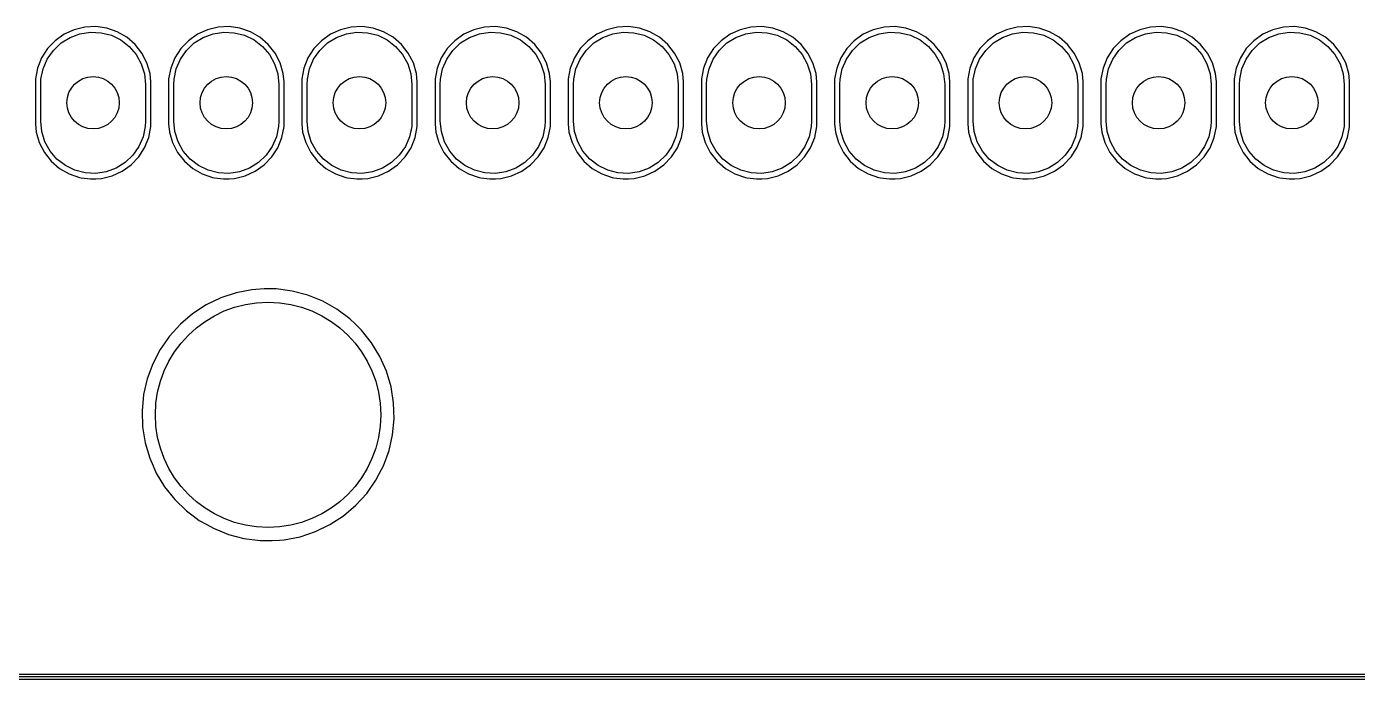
# Model space of a CAD drawing. Extents: x 90 to 180.1, y -125 to -50.
# Drawn here: x 130.39 to 155.77, y -125.05 to -112.59 of the extents above; entities that cross this region are included whole.
import ezdxf

# ---------------------------------------------------------------- set-up
doc = ezdxf.new("R2010")
doc.units = 0
doc.layers.add('BLACK', color=7, linetype='CONTINUOUS')

msp = doc.modelspace()

# ---------------------------------------------------------------- linework, layer by layer
at = {"layer": 'BLACK', "linetype": 'CONTINUOUS'}
for p, q in [((131.302, -112.651), (131.111, -112.739)), ((131.506, -112.602), (131.302, -112.651)), ((131.716, -112.592), (131.506, -112.602)), ((131.506, -112.602), (131.506, -112.602)), ((131.924, -112.622), (131.716, -112.592)), ((132.123, -112.69), (131.924, -112.622)), ((131.924, -112.622), (131.924, -112.622)), ((133.842, -112.651), (133.651, -112.739)), ((134.046, -112.602), (133.842, -112.651)), ((134.256, -112.592), (134.046, -112.602)), ((134.046, -112.602), (134.046, -112.602)), ((134.464, -112.622), (134.256, -112.592)), ((134.663, -112.69), (134.464, -112.622)), ((134.464, -112.622), (134.464, -112.622)), ((136.382, -112.651), (136.191, -112.739)), ((136.586, -112.602), (136.382, -112.651)), ((136.796, -112.592), (136.586, -112.602)), ((136.586, -112.602), (136.586, -112.602)), ((137.004, -112.622), (136.796, -112.592)), ((137.203, -112.69), (137.004, -112.622)), ((137.004, -112.622), (137.004, -112.622)), ((138.922, -112.651), (138.731, -112.739)), ((139.126, -112.602), (138.922, -112.651)), ((139.336, -112.592), (139.126, -112.602)), ((139.126, -112.602), (139.126, -112.602)), ((139.544, -112.622), (139.336, -112.592)), ((139.743, -112.69), (139.544, -112.622)), ((139.544, -112.622), (139.544, -112.622)), ((141.462, -112.651), (141.271, -112.739)), ((141.666, -112.602), (141.462, -112.651)), ((141.876, -112.592), (141.666, -112.602)), ((141.666, -112.602), (141.666, -112.602)), ((142.084, -112.622), (141.876, -112.592)), ((142.283, -112.69), (142.084, -112.622)), ((142.084, -112.622), (142.084, -112.622)), ((144.002, -112.651), (143.811, -112.739)), ((144.206, -112.602), (144.002, -112.651)), ((144.416, -112.592), (144.206, -112.602)), ((144.206, -112.602), (144.206, -112.602)), ((144.624, -112.622), (144.416, -112.592)), ((144.823, -112.69), (144.624, -112.622)), ((144.624, -112.622), (144.624, -112.622)), ((146.542, -112.651), (146.351, -112.739)), ((146.746, -112.602), (146.542, -112.651)), ((146.956, -112.592), (146.746, -112.602)), ((146.746, -112.602), (146.746, -112.602)), ((147.164, -112.622), (146.956, -112.592)), ((147.363, -112.69), (147.164, -112.622)), ((147.164, -112.622), (147.164, -112.622)), ((149.082, -112.651), (148.891, -112.739)), ((149.286, -112.602), (149.082, -112.651)), ((149.496, -112.592), (149.286, -112.602)), ((149.286, -112.602), (149.286, -112.602)), ((149.704, -112.622), (149.496, -112.592)), ((149.903, -112.69), (149.704, -112.622)), ((149.704, -112.622), (149.704, -112.622)), ((151.622, -112.651), (151.431, -112.739)), ((151.826, -112.602), (151.622, -112.651)), ((152.036, -112.592), (151.826, -112.602)), ((151.826, -112.602), (151.826, -112.602)), ((152.244, -112.622), (152.036, -112.592)), ((152.443, -112.69), (152.244, -112.622)), ((152.244, -112.622), (152.244, -112.622)), ((154.162, -112.651), (153.971, -112.739)), ((154.366, -112.602), (154.162, -112.651)), ((154.576, -112.592), (154.366, -112.602)), ((154.366, -112.602), (154.366, -112.602)), ((154.784, -112.622), (154.576, -112.592)), ((154.983, -112.69), (154.784, -112.622)), ((154.784, -112.622), (154.784, -112.622)), ((130.939, -112.861), (130.794, -113.013)), ((130.905, -113.045), (131.051, -112.905)), ((131.111, -112.739), (130.939, -112.861)), ((130.939, -112.861), (130.939, -112.861)), ((131.051, -112.905), (131.223, -112.798)), ((131.111, -112.739), (131.111, -112.739)), ((131.111, -112.739), (131.111, -112.739)), ((131.111, -112.739), (131.111, -112.739)), ((131.111, -112.739), (131.111, -112.739)), ((131.223, -112.798), (131.413, -112.728)), ((131.413, -112.728), (131.613, -112.697)), ((131.613, -112.697), (131.815, -112.708)), ((131.815, -112.708), (132.011, -112.758)), ((132.011, -112.758), (132.192, -112.847)), ((132.305, -112.795), (132.123, -112.69)), ((132.192, -112.847), (132.352, -112.971)), ((132.464, -112.933), (132.305, -112.795)), ((132.305, -112.795), (132.305, -112.795)), ((132.305, -112.795), (132.305, -112.795)), ((133.479, -112.861), (133.334, -113.013)), ((133.445, -113.045), (133.591, -112.905)), ((133.651, -112.739), (133.479, -112.861)), ((133.479, -112.861), (133.479, -112.861)), ((133.591, -112.905), (133.763, -112.798)), ((133.651, -112.739), (133.651, -112.739)), ((133.651, -112.739), (133.651, -112.739)), ((133.651, -112.739), (133.651, -112.739)), ((133.651, -112.739), (133.651, -112.739)), ((133.763, -112.798), (133.953, -112.728)), ((133.953, -112.728), (134.153, -112.697)), ((134.153, -112.697), (134.355, -112.708)), ((134.355, -112.708), (134.551, -112.758)), ((134.551, -112.758), (134.732, -112.847)), ((134.845, -112.795), (134.663, -112.69)), ((134.732, -112.847), (134.892, -112.971)), ((135.004, -112.933), (134.845, -112.795)), ((134.845, -112.795), (134.845, -112.795)), ((134.845, -112.795), (134.845, -112.795)), ((136.019, -112.861), (135.874, -113.013)), ((135.985, -113.045), (136.131, -112.905)), ((136.191, -112.739), (136.019, -112.861)), ((136.019, -112.861), (136.019, -112.861)), ((136.131, -112.905), (136.303, -112.798)), ((136.191, -112.739), (136.191, -112.739)), ((136.191, -112.739), (136.191, -112.739)), ((136.191, -112.739), (136.191, -112.739)), ((136.191, -112.739), (136.191, -112.739)), ((136.303, -112.798), (136.493, -112.728)), ((136.493, -112.728), (136.693, -112.697)), ((136.693, -112.697), (136.895, -112.708)), ((136.895, -112.708), (137.091, -112.758)), ((137.091, -112.758), (137.272, -112.847)), ((137.385, -112.795), (137.203, -112.69)), ((137.272, -112.847), (137.432, -112.971)), ((137.544, -112.933), (137.385, -112.795)), ((137.385, -112.795), (137.385, -112.795)), ((137.385, -112.795), (137.385, -112.795)), ((138.559, -112.861), (138.414, -113.013)), ((138.525, -113.045), (138.671, -112.905)), ((138.731, -112.739), (138.559, -112.861)), ((138.559, -112.861), (138.559, -112.861)), ((138.671, -112.905), (138.843, -112.798)), ((138.731, -112.739), (138.731, -112.739)), ((138.731, -112.739), (138.731, -112.739)), ((138.731, -112.739), (138.731, -112.739)), ((138.731, -112.739), (138.731, -112.739)), ((138.843, -112.798), (139.033, -112.728)), ((139.033, -112.728), (139.233, -112.697)), ((139.233, -112.697), (139.435, -112.708)), ((139.435, -112.708), (139.631, -112.758)), ((139.631, -112.758), (139.812, -112.847)), ((139.925, -112.795), (139.743, -112.69)), ((139.812, -112.847), (139.972, -112.971)), ((140.084, -112.933), (139.925, -112.795)), ((139.925, -112.795), (139.925, -112.795)), ((139.925, -112.795), (139.925, -112.795)), ((141.099, -112.861), (140.954, -113.013)), ((141.065, -113.045), (141.211, -112.905)), ((141.271, -112.739), (141.099, -112.861)), ((141.099, -112.861), (141.099, -112.861)), ((141.211, -112.905), (141.383, -112.798)), ((141.271, -112.739), (141.271, -112.739)), ((141.271, -112.739), (141.271, -112.739)), ((141.271, -112.739), (141.271, -112.739)), ((141.271, -112.739), (141.271, -112.739)), ((141.383, -112.798), (141.573, -112.728)), ((141.573, -112.728), (141.773, -112.697)), ((141.773, -112.697), (141.975, -112.708)), ((141.975, -112.708), (142.171, -112.758)), ((142.171, -112.758), (142.352, -112.847)), ((142.465, -112.795), (142.283, -112.69)), ((142.352, -112.847), (142.512, -112.971)), ((142.624, -112.933), (142.465, -112.795)), ((142.465, -112.795), (142.465, -112.795)), ((142.465, -112.795), (142.465, -112.795)), ((143.639, -112.861), (143.494, -113.013)), ((143.605, -113.045), (143.751, -112.905)), ((143.811, -112.739), (143.639, -112.861)), ((143.639, -112.861), (143.639, -112.861)), ((143.751, -112.905), (143.923, -112.798)), ((143.811, -112.739), (143.811, -112.739)), ((143.811, -112.739), (143.811, -112.739)), ((143.811, -112.739), (143.811, -112.739)), ((143.811, -112.739), (143.811, -112.739)), ((143.923, -112.798), (144.113, -112.728)), ((144.113, -112.728), (144.313, -112.697)), ((144.313, -112.697), (144.515, -112.708)), ((144.515, -112.708), (144.711, -112.758)), ((144.711, -112.758), (144.892, -112.847)), ((145.005, -112.795), (144.823, -112.69)), ((144.892, -112.847), (145.052, -112.971)), ((145.164, -112.933), (145.005, -112.795)), ((145.005, -112.795), (145.005, -112.795)), ((145.005, -112.795), (145.005, -112.795)), ((146.179, -112.861), (146.034, -113.013)), ((146.145, -113.045), (146.291, -112.905)), ((146.351, -112.739), (146.179, -112.861)), ((146.179, -112.861), (146.179, -112.861)), ((146.291, -112.905), (146.463, -112.798)), ((146.351, -112.739), (146.351, -112.739)), ((146.351, -112.739), (146.351, -112.739)), ((146.351, -112.739), (146.351, -112.739)), ((146.351, -112.739), (146.351, -112.739)), ((146.463, -112.798), (146.653, -112.728)), ((146.653, -112.728), (146.853, -112.697)), ((146.853, -112.697), (147.055, -112.708)), ((147.055, -112.708), (147.251, -112.758)), ((147.251, -112.758), (147.432, -112.847)), ((147.545, -112.795), (147.363, -112.69)), ((147.432, -112.847), (147.592, -112.971)), ((147.704, -112.933), (147.545, -112.795)), ((147.545, -112.795), (147.545, -112.795)), ((147.545, -112.795), (147.545, -112.795)), ((148.719, -112.861), (148.574, -113.013)), ((148.685, -113.045), (148.831, -112.905)), ((148.891, -112.739), (148.719, -112.861)), ((148.719, -112.861), (148.719, -112.861)), ((148.831, -112.905), (149.003, -112.798)), ((148.891, -112.739), (148.891, -112.739)), ((148.891, -112.739), (148.891, -112.739)), ((148.891, -112.739), (148.891, -112.739)), ((148.891, -112.739), (148.891, -112.739)), ((149.003, -112.798), (149.193, -112.728)), ((149.193, -112.728), (149.393, -112.697)), ((149.393, -112.697), (149.595, -112.708)), ((149.595, -112.708), (149.791, -112.758)), ((149.791, -112.758), (149.972, -112.847)), ((150.085, -112.795), (149.903, -112.69)), ((149.972, -112.847), (150.132, -112.971)), ((150.244, -112.933), (150.085, -112.795)), ((150.085, -112.795), (150.085, -112.795)), ((150.085, -112.795), (150.085, -112.795)), ((151.259, -112.861), (151.114, -113.013)), ((151.225, -113.045), (151.371, -112.905)), ((151.431, -112.739), (151.259, -112.861)), ((151.259, -112.861), (151.259, -112.861)), ((151.371, -112.905), (151.543, -112.798)), ((151.431, -112.739), (151.431, -112.739)), ((151.431, -112.739), (151.431, -112.739)), ((151.431, -112.739), (151.431, -112.739)), ((151.431, -112.739), (151.431, -112.739)), ((151.543, -112.798), (151.733, -112.728)), ((151.733, -112.728), (151.933, -112.697)), ((151.933, -112.697), (152.135, -112.708)), ((152.135, -112.708), (152.331, -112.758)), ((152.331, -112.758), (152.512, -112.847)), ((152.625, -112.795), (152.443, -112.69)), ((152.512, -112.847), (152.672, -112.971)), ((152.784, -112.933), (152.625, -112.795)), ((152.625, -112.795), (152.625, -112.795)), ((152.625, -112.795), (152.625, -112.795)), ((153.799, -112.861), (153.654, -113.013)), ((153.765, -113.045), (153.911, -112.905)), ((153.971, -112.739), (153.799, -112.861)), ((153.799, -112.861), (153.799, -112.861)), ((153.911, -112.905), (154.083, -112.798)), ((153.971, -112.739), (153.971, -112.739)), ((153.971, -112.739), (153.971, -112.739)), ((153.971, -112.739), (153.971, -112.739)), ((153.971, -112.739), (153.971, -112.739)), ((154.083, -112.798), (154.273, -112.728)), ((154.273, -112.728), (154.473, -112.697)), ((154.473, -112.697), (154.675, -112.708)), ((154.675, -112.708), (154.871, -112.758)), ((154.871, -112.758), (155.052, -112.847)), ((155.165, -112.795), (154.983, -112.69)), ((155.052, -112.847), (155.212, -112.971)), ((155.324, -112.933), (155.165, -112.795)), ((155.165, -112.795), (155.165, -112.795)), ((155.165, -112.795), (155.165, -112.795)), ((130.794, -113.013), (130.681, -113.189)), ((130.789, -113.211), (130.905, -113.045)), ((132.352, -112.971), (132.484, -113.125)), ((132.593, -113.098), (132.464, -112.933)), ((132.484, -113.125), (132.582, -113.302)), ((132.69, -113.285), (132.593, -113.098)), ((133.334, -113.013), (133.221, -113.189)), ((133.329, -113.211), (133.445, -113.045)), ((134.892, -112.971), (135.024, -113.125)), ((135.133, -113.098), (135.004, -112.933)), ((135.024, -113.125), (135.122, -113.302)), ((135.23, -113.285), (135.133, -113.098)), ((135.874, -113.013), (135.761, -113.189)), ((135.869, -113.211), (135.985, -113.045)), ((137.432, -112.971), (137.564, -113.125)), ((137.673, -113.098), (137.544, -112.933)), ((137.564, -113.125), (137.662, -113.302)), ((137.77, -113.285), (137.673, -113.098)), ((138.414, -113.013), (138.301, -113.189)), ((138.409, -113.211), (138.525, -113.045)), ((139.972, -112.971), (140.104, -113.125)), ((140.213, -113.098), (140.084, -112.933)), ((140.104, -113.125), (140.202, -113.302)), ((140.31, -113.285), (140.213, -113.098)), ((140.954, -113.013), (140.841, -113.189)), ((140.949, -113.211), (141.065, -113.045)), ((142.512, -112.971), (142.644, -113.125)), ((142.753, -113.098), (142.624, -112.933)), ((142.644, -113.125), (142.742, -113.302)), ((142.85, -113.285), (142.753, -113.098)), ((143.494, -113.013), (143.381, -113.189)), ((143.489, -113.211), (143.605, -113.045)), ((145.052, -112.971), (145.184, -113.125)), ((145.293, -113.098), (145.164, -112.933)), ((145.184, -113.125), (145.282, -113.302)), ((145.39, -113.285), (145.293, -113.098)), ((146.034, -113.013), (145.921, -113.189)), ((146.029, -113.211), (146.145, -113.045)), ((147.592, -112.971), (147.724, -113.125)), ((147.833, -113.098), (147.704, -112.933)), ((147.724, -113.125), (147.822, -113.302)), ((147.93, -113.285), (147.833, -113.098)), ((148.574, -113.013), (148.461, -113.189)), ((148.569, -113.211), (148.685, -113.045)), ((150.132, -112.971), (150.264, -113.125)), ((150.373, -113.098), (150.244, -112.933)), ((150.264, -113.125), (150.362, -113.302)), ((150.47, -113.285), (150.373, -113.098)), ((151.114, -113.013), (151.001, -113.189)), ((151.109, -113.211), (151.225, -113.045)), ((152.672, -112.971), (152.804, -113.125)), ((152.913, -113.098), (152.784, -112.933)), ((152.804, -113.125), (152.902, -113.302)), ((153.01, -113.285), (152.913, -113.098)), ((153.654, -113.013), (153.541, -113.189)), ((153.649, -113.211), (153.765, -113.045)), ((155.212, -112.971), (155.344, -113.125)), ((155.453, -113.098), (155.324, -112.933)), ((155.344, -113.125), (155.442, -113.302)), ((155.55, -113.285), (155.453, -113.098)), ((130.603, -113.385), (130.563, -113.591)), ((130.681, -113.189), (130.603, -113.385)), ((130.603, -113.385), (130.603, -113.385)), ((130.603, -113.385), (130.603, -113.385)), ((130.669, -113.595), (130.709, -113.397)), ((130.681, -113.189), (130.681, -113.189)), ((130.709, -113.397), (130.789, -113.211)), ((132.582, -113.302), (132.643, -113.495)), ((132.749, -113.487), (132.69, -113.285)), ((133.143, -113.385), (133.103, -113.591)), ((133.221, -113.189), (133.143, -113.385)), ((133.143, -113.385), (133.143, -113.385)), ((133.143, -113.385), (133.143, -113.385)), ((133.209, -113.595), (133.249, -113.397)), ((133.221, -113.189), (133.221, -113.189)), ((133.249, -113.397), (133.329, -113.211)), ((135.122, -113.302), (135.183, -113.495)), ((135.289, -113.487), (135.23, -113.285)), ((135.683, -113.385), (135.643, -113.591)), ((135.761, -113.189), (135.683, -113.385)), ((135.683, -113.385), (135.683, -113.385)), ((135.683, -113.385), (135.683, -113.385)), ((135.749, -113.595), (135.789, -113.397)), ((135.761, -113.189), (135.761, -113.189)), ((135.789, -113.397), (135.869, -113.211)), ((137.662, -113.302), (137.723, -113.495)), ((137.829, -113.487), (137.77, -113.285)), ((138.223, -113.385), (138.183, -113.591)), ((138.301, -113.189), (138.223, -113.385)), ((138.223, -113.385), (138.223, -113.385)), ((138.223, -113.385), (138.223, -113.385)), ((138.289, -113.595), (138.329, -113.397)), ((138.301, -113.189), (138.301, -113.189)), ((138.329, -113.397), (138.409, -113.211)), ((140.202, -113.302), (140.263, -113.495)), ((140.369, -113.487), (140.31, -113.285)), ((140.763, -113.385), (140.723, -113.591)), ((140.841, -113.189), (140.763, -113.385)), ((140.763, -113.385), (140.763, -113.385)), ((140.763, -113.385), (140.763, -113.385)), ((140.829, -113.595), (140.869, -113.397)), ((140.841, -113.189), (140.841, -113.189)), ((140.869, -113.397), (140.949, -113.211)), ((142.742, -113.302), (142.803, -113.495)), ((142.909, -113.487), (142.85, -113.285)), ((143.303, -113.385), (143.263, -113.591)), ((143.381, -113.189), (143.303, -113.385)), ((143.303, -113.385), (143.303, -113.385)), ((143.303, -113.385), (143.303, -113.385)), ((143.369, -113.595), (143.409, -113.397)), ((143.381, -113.189), (143.381, -113.189)), ((143.409, -113.397), (143.489, -113.211)), ((145.282, -113.302), (145.343, -113.495)), ((145.449, -113.487), (145.39, -113.285)), ((145.843, -113.385), (145.803, -113.591)), ((145.921, -113.189), (145.843, -113.385)), ((145.843, -113.385), (145.843, -113.385)), ((145.843, -113.385), (145.843, -113.385)), ((145.909, -113.595), (145.949, -113.397)), ((145.921, -113.189), (145.921, -113.189)), ((145.949, -113.397), (146.029, -113.211)), ((147.822, -113.302), (147.883, -113.495)), ((147.989, -113.487), (147.93, -113.285)), ((148.383, -113.385), (148.343, -113.591)), ((148.461, -113.189), (148.383, -113.385)), ((148.383, -113.385), (148.383, -113.385)), ((148.383, -113.385), (148.383, -113.385)), ((148.449, -113.595), (148.489, -113.397)), ((148.461, -113.189), (148.461, -113.189)), ((148.489, -113.397), (148.569, -113.211)), ((150.362, -113.302), (150.423, -113.495)), ((150.529, -113.487), (150.47, -113.285)), ((150.923, -113.385), (150.883, -113.591)), ((151.001, -113.189), (150.923, -113.385)), ((150.923, -113.385), (150.923, -113.385)), ((150.923, -113.385), (150.923, -113.385)), ((150.989, -113.595), (151.029, -113.397)), ((151.001, -113.189), (151.001, -113.189)), ((151.029, -113.397), (151.109, -113.211)), ((152.902, -113.302), (152.963, -113.495)), ((153.069, -113.487), (153.01, -113.285)), ((153.463, -113.385), (153.423, -113.591)), ((153.541, -113.189), (153.463, -113.385)), ((153.463, -113.385), (153.463, -113.385)), ((153.463, -113.385), (153.463, -113.385)), ((153.529, -113.595), (153.569, -113.397)), ((153.541, -113.189), (153.541, -113.189)), ((153.569, -113.397), (153.649, -113.211)), ((155.442, -113.302), (155.503, -113.495)), ((155.609, -113.487), (155.55, -113.285)), ((130.563, -113.591), (130.563, -113.591)), ((130.563, -113.591), (130.563, -114.448)), ((130.663, -113.696), (130.669, -113.595)), ((132.643, -113.495), (132.663, -113.696)), ((132.764, -113.644), (132.749, -113.487)), ((132.764, -114.448), (132.764, -113.644)), ((133.103, -113.591), (133.103, -113.591)), ((133.103, -113.591), (133.103, -114.448)), ((133.203, -113.696), (133.209, -113.595)), ((135.183, -113.495), (135.203, -113.696)), ((135.304, -113.644), (135.289, -113.487)), ((135.304, -114.448), (135.304, -113.644)), ((135.643, -113.591), (135.643, -113.591)), ((135.643, -113.591), (135.643, -114.448)), ((135.743, -113.696), (135.749, -113.595)), ((137.723, -113.495), (137.743, -113.696)), ((137.844, -113.644), (137.829, -113.487)), ((137.844, -114.448), (137.844, -113.644)), ((138.183, -113.591), (138.183, -113.591)), ((138.183, -113.591), (138.183, -114.448)), ((138.283, -113.696), (138.289, -113.595)), ((140.263, -113.495), (140.283, -113.696)), ((140.384, -113.644), (140.369, -113.487)), ((140.384, -114.448), (140.384, -113.644)), ((140.723, -113.591), (140.723, -113.591)), ((140.723, -113.591), (140.723, -114.448)), ((140.823, -113.696), (140.829, -113.595)), ((142.803, -113.495), (142.823, -113.696)), ((142.924, -113.644), (142.909, -113.487)), ((142.924, -114.448), (142.924, -113.644)), ((143.263, -113.591), (143.263, -113.591)), ((143.263, -113.591), (143.263, -114.448)), ((143.363, -113.696), (143.369, -113.595)), ((145.343, -113.495), (145.363, -113.696)), ((145.464, -113.644), (145.449, -113.487)), ((145.464, -114.448), (145.464, -113.644)), ((145.803, -113.591), (145.803, -113.591)), ((145.803, -113.591), (145.803, -114.448)), ((145.903, -113.696), (145.909, -113.595)), ((147.883, -113.495), (147.903, -113.696)), ((148.004, -113.644), (147.989, -113.487)), ((148.004, -114.448), (148.004, -113.644)), ((148.343, -113.591), (148.343, -113.591)), ((148.343, -113.591), (148.343, -114.448)), ((148.443, -113.696), (148.449, -113.595)), ((150.423, -113.495), (150.443, -113.696)), ((150.544, -113.644), (150.529, -113.487)), ((150.544, -114.448), (150.544, -113.644)), ((150.883, -113.591), (150.883, -113.591)), ((150.883, -113.591), (150.883, -114.448)), ((150.983, -113.696), (150.989, -113.595)), ((152.963, -113.495), (152.983, -113.696)), ((153.084, -113.644), (153.069, -113.487)), ((153.084, -114.448), (153.084, -113.644)), ((153.423, -113.591), (153.423, -113.591)), ((153.423, -113.591), (153.423, -114.448)), ((153.523, -113.696), (153.529, -113.595)), ((155.503, -113.495), (155.523, -113.696)), ((155.615, -113.546), (155.609, -113.487)), ((155.624, -113.644), (155.615, -113.546)), ((155.624, -114.118), (155.624, -113.644)), ((130.663, -114.396), (130.663, -113.696)), ((132.663, -113.696), (132.663, -114.396)), ((133.203, -114.396), (133.203, -113.696)), ((135.203, -113.696), (135.203, -114.396)), ((135.743, -114.396), (135.743, -113.696)), ((137.743, -113.696), (137.743, -114.396)), ((138.283, -114.396), (138.283, -113.696)), ((140.283, -113.696), (140.283, -114.396)), ((140.823, -114.396), (140.823, -113.696)), ((142.823, -113.696), (142.823, -114.396)), ((143.363, -114.396), (143.363, -113.696)), ((145.363, -113.696), (145.363, -114.396)), ((145.903, -114.396), (145.903, -113.696)), ((147.903, -113.696), (147.903, -114.396)), ((148.443, -114.396), (148.443, -113.696)), ((150.443, -113.696), (150.443, -114.396)), ((150.983, -114.396), (150.983, -113.696)), ((152.983, -113.696), (152.983, -114.396)), ((153.523, -114.396), (153.523, -113.696)), ((155.523, -113.696), (155.523, -114.396)), ((155.624, -114.501), (155.624, -114.118)), ((130.563, -114.448), (130.578, -114.605)), ((130.563, -114.448), (130.563, -114.448)), ((130.684, -114.597), (130.663, -114.396)), ((132.663, -114.396), (132.658, -114.497)), ((132.764, -114.501), (132.764, -114.448)), ((133.103, -114.448), (133.118, -114.605)), ((133.103, -114.448), (133.103, -114.448)), ((133.224, -114.597), (133.203, -114.396)), ((135.203, -114.396), (135.198, -114.497)), ((135.304, -114.501), (135.304, -114.448)), ((135.643, -114.448), (135.658, -114.605)), ((135.643, -114.448), (135.643, -114.448)), ((135.764, -114.597), (135.743, -114.396)), ((137.743, -114.396), (137.738, -114.497)), ((137.844, -114.501), (137.844, -114.448)), ((138.183, -114.448), (138.198, -114.605)), ((138.183, -114.448), (138.183, -114.448)), ((138.304, -114.597), (138.283, -114.396)), ((140.283, -114.396), (140.278, -114.497)), ((140.384, -114.501), (140.384, -114.448)), ((140.723, -114.448), (140.738, -114.605)), ((140.723, -114.448), (140.723, -114.448)), ((140.844, -114.597), (140.823, -114.396)), ((142.823, -114.396), (142.818, -114.497)), ((142.924, -114.501), (142.924, -114.448)), ((143.263, -114.448), (143.278, -114.605)), ((143.263, -114.448), (143.263, -114.448)), ((143.384, -114.597), (143.363, -114.396)), ((145.363, -114.396), (145.358, -114.497)), ((145.464, -114.501), (145.464, -114.448)), ((145.803, -114.448), (145.818, -114.605)), ((145.803, -114.448), (145.803, -114.448)), ((145.924, -114.597), (145.903, -114.396)), ((147.903, -114.396), (147.898, -114.497)), ((148.004, -114.501), (148.004, -114.448)), ((148.343, -114.448), (148.358, -114.605)), ((148.343, -114.448), (148.343, -114.448)), ((148.464, -114.597), (148.443, -114.396)), ((150.443, -114.396), (150.438, -114.497)), ((150.544, -114.501), (150.544, -114.448)), ((150.883, -114.448), (150.898, -114.605)), ((150.883, -114.448), (150.883, -114.448)), ((151.004, -114.597), (150.983, -114.396)), ((152.983, -114.396), (152.978, -114.497)), ((153.084, -114.501), (153.084, -114.448)), ((153.423, -114.448), (153.438, -114.605)), ((153.423, -114.448), (153.423, -114.448)), ((153.544, -114.597), (153.523, -114.396)), ((155.523, -114.396), (155.518, -114.497)), ((130.578, -114.605), (130.637, -114.807)), ((130.744, -114.79), (130.684, -114.597)), ((132.618, -114.695), (132.538, -114.881)), ((132.658, -114.497), (132.618, -114.695)), ((132.646, -114.903), (132.724, -114.707)), ((132.724, -114.707), (132.764, -114.501)), ((133.118, -114.605), (133.177, -114.807)), ((133.284, -114.79), (133.224, -114.597)), ((135.158, -114.695), (135.078, -114.881)), ((135.198, -114.497), (135.158, -114.695)), ((135.186, -114.903), (135.264, -114.707)), ((135.264, -114.707), (135.304, -114.501)), ((135.658, -114.605), (135.717, -114.807)), ((135.824, -114.79), (135.764, -114.597)), ((137.698, -114.695), (137.618, -114.881)), ((137.738, -114.497), (137.698, -114.695)), ((137.726, -114.903), (137.804, -114.707)), ((137.804, -114.707), (137.844, -114.501)), ((138.198, -114.605), (138.257, -114.807)), ((138.364, -114.79), (138.304, -114.597)), ((140.238, -114.695), (140.158, -114.881)), ((140.278, -114.497), (140.238, -114.695)), ((140.266, -114.903), (140.344, -114.707)), ((140.344, -114.707), (140.384, -114.501)), ((140.738, -114.605), (140.797, -114.807)), ((140.904, -114.79), (140.844, -114.597)), ((142.778, -114.695), (142.698, -114.881)), ((142.818, -114.497), (142.778, -114.695)), ((142.806, -114.903), (142.884, -114.707)), ((142.884, -114.707), (142.924, -114.501)), ((143.278, -114.605), (143.337, -114.807)), ((143.444, -114.79), (143.384, -114.597)), ((145.318, -114.695), (145.238, -114.881)), ((145.358, -114.497), (145.318, -114.695)), ((145.346, -114.903), (145.424, -114.707)), ((145.424, -114.707), (145.464, -114.501)), ((145.818, -114.605), (145.877, -114.807)), ((145.984, -114.79), (145.924, -114.597)), ((147.858, -114.695), (147.778, -114.881)), ((147.898, -114.497), (147.858, -114.695)), ((147.886, -114.903), (147.964, -114.707)), ((147.964, -114.707), (148.004, -114.501)), ((148.358, -114.605), (148.417, -114.807)), ((148.524, -114.79), (148.464, -114.597)), ((150.398, -114.695), (150.318, -114.881)), ((150.438, -114.497), (150.398, -114.695)), ((150.426, -114.903), (150.504, -114.707)), ((150.504, -114.707), (150.544, -114.501)), ((150.898, -114.605), (150.957, -114.807)), ((151.064, -114.79), (151.004, -114.597)), ((152.938, -114.695), (152.858, -114.881)), ((152.978, -114.497), (152.938, -114.695)), ((152.966, -114.903), (153.044, -114.707)), ((153.044, -114.707), (153.084, -114.501)), ((153.438, -114.605), (153.497, -114.807)), ((153.604, -114.79), (153.544, -114.597)), ((155.478, -114.695), (155.398, -114.881)), ((155.518, -114.497), (155.478, -114.695)), ((155.506, -114.903), (155.584, -114.707)), ((155.584, -114.707), (155.615, -114.546)), ((155.615, -114.546), (155.624, -114.501)), ((130.637, -114.807), (130.733, -114.994)), ((130.843, -114.967), (130.744, -114.79)), ((132.538, -114.881), (132.422, -115.047)), ((132.532, -115.079), (132.646, -114.903)), ((133.177, -114.807), (133.273, -114.994)), ((133.383, -114.967), (133.284, -114.79)), ((135.078, -114.881), (134.962, -115.047)), ((135.072, -115.079), (135.186, -114.903)), ((135.717, -114.807), (135.813, -114.994)), ((135.923, -114.967), (135.824, -114.79)), ((137.618, -114.881), (137.502, -115.047)), ((137.612, -115.079), (137.726, -114.903)), ((138.257, -114.807), (138.353, -114.994)), ((138.463, -114.967), (138.364, -114.79)), ((140.158, -114.881), (140.042, -115.047)), ((140.152, -115.079), (140.266, -114.903)), ((140.797, -114.807), (140.893, -114.994)), ((141.003, -114.967), (140.904, -114.79)), ((142.698, -114.881), (142.582, -115.047)), ((142.692, -115.079), (142.806, -114.903)), ((143.337, -114.807), (143.433, -114.994)), ((143.543, -114.967), (143.444, -114.79)), ((145.238, -114.881), (145.122, -115.047)), ((145.232, -115.079), (145.346, -114.903)), ((145.877, -114.807), (145.973, -114.994)), ((146.083, -114.967), (145.984, -114.79)), ((147.778, -114.881), (147.662, -115.047)), ((147.772, -115.079), (147.886, -114.903)), ((148.417, -114.807), (148.513, -114.994)), ((148.623, -114.967), (148.524, -114.79)), ((150.318, -114.881), (150.202, -115.047)), ((150.312, -115.079), (150.426, -114.903)), ((150.957, -114.807), (151.053, -114.994)), ((151.163, -114.967), (151.064, -114.79)), ((152.858, -114.881), (152.742, -115.047)), ((152.852, -115.079), (152.966, -114.903)), ((153.497, -114.807), (153.593, -114.994)), ((153.703, -114.967), (153.604, -114.79)), ((155.398, -114.881), (155.282, -115.047)), ((155.392, -115.079), (155.506, -114.903)), ((130.733, -114.994), (130.733, -114.994)), ((130.733, -114.994), (130.863, -115.159)), ((130.974, -115.121), (130.843, -114.967)), ((130.863, -115.159), (131.022, -115.297)), ((131.134, -115.245), (130.974, -115.121)), ((132.276, -115.187), (132.104, -115.294)), ((132.422, -115.047), (132.276, -115.187)), ((132.387, -115.231), (132.532, -115.079)), ((133.273, -114.994), (133.273, -114.994)), ((133.273, -114.994), (133.403, -115.159)), ((133.514, -115.121), (133.383, -114.967)), ((133.403, -115.159), (133.562, -115.297)), ((133.674, -115.245), (133.514, -115.121)), ((134.816, -115.187), (134.644, -115.294)), ((134.962, -115.047), (134.816, -115.187)), ((134.927, -115.231), (135.072, -115.079)), ((135.813, -114.994), (135.813, -114.994)), ((135.813, -114.994), (135.943, -115.159)), ((136.054, -115.121), (135.923, -114.967)), ((135.943, -115.159), (136.102, -115.297)), ((136.214, -115.245), (136.054, -115.121)), ((137.356, -115.187), (137.184, -115.294)), ((137.502, -115.047), (137.356, -115.187)), ((137.467, -115.231), (137.612, -115.079)), ((138.353, -114.994), (138.353, -114.994)), ((138.353, -114.994), (138.483, -115.159)), ((138.594, -115.121), (138.463, -114.967)), ((138.483, -115.159), (138.642, -115.297)), ((138.754, -115.245), (138.594, -115.121)), ((139.896, -115.187), (139.724, -115.294)), ((140.042, -115.047), (139.896, -115.187)), ((140.007, -115.231), (140.152, -115.079)), ((140.893, -114.994), (140.893, -114.994)), ((140.893, -114.994), (141.023, -115.159)), ((141.134, -115.121), (141.003, -114.967)), ((141.023, -115.159), (141.182, -115.297)), ((141.294, -115.245), (141.134, -115.121)), ((142.436, -115.187), (142.264, -115.294)), ((142.582, -115.047), (142.436, -115.187)), ((142.547, -115.231), (142.692, -115.079)), ((143.433, -114.994), (143.433, -114.994)), ((143.433, -114.994), (143.563, -115.159)), ((143.674, -115.121), (143.543, -114.967)), ((143.563, -115.159), (143.722, -115.297)), ((143.834, -115.245), (143.674, -115.121)), ((144.976, -115.187), (144.804, -115.294)), ((145.122, -115.047), (144.976, -115.187)), ((145.087, -115.231), (145.232, -115.079)), ((145.973, -114.994), (145.973, -114.994)), ((145.973, -114.994), (146.103, -115.159)), ((146.214, -115.121), (146.083, -114.967)), ((146.103, -115.159), (146.262, -115.297)), ((146.374, -115.245), (146.214, -115.121)), ((147.516, -115.187), (147.344, -115.294)), ((147.662, -115.047), (147.516, -115.187)), ((147.627, -115.231), (147.772, -115.079)), ((148.513, -114.994), (148.513, -114.994)), ((148.513, -114.994), (148.643, -115.159)), ((148.754, -115.121), (148.623, -114.967)), ((148.643, -115.159), (148.802, -115.297)), ((148.914, -115.245), (148.754, -115.121)), ((150.056, -115.187), (149.884, -115.294)), ((150.202, -115.047), (150.056, -115.187)), ((150.167, -115.231), (150.312, -115.079)), ((151.053, -114.994), (151.053, -114.994)), ((151.053, -114.994), (151.183, -115.159)), ((151.294, -115.121), (151.163, -114.967)), ((151.183, -115.159), (151.342, -115.297)), ((151.454, -115.245), (151.294, -115.121)), ((152.596, -115.187), (152.424, -115.294)), ((152.742, -115.047), (152.596, -115.187)), ((152.707, -115.231), (152.852, -115.079)), ((153.593, -114.994), (153.593, -114.994)), ((153.593, -114.994), (153.723, -115.159)), ((153.834, -115.121), (153.703, -114.967)), ((153.723, -115.159), (153.882, -115.297)), ((153.994, -115.245), (153.834, -115.121)), ((155.136, -115.187), (154.964, -115.294)), ((155.282, -115.047), (155.136, -115.187)), ((155.247, -115.231), (155.392, -115.079)), ((131.022, -115.297), (131.204, -115.402)), ((131.316, -115.334), (131.134, -115.245)), ((131.204, -115.402), (131.403, -115.47)), ((131.512, -115.384), (131.316, -115.334)), ((131.714, -115.395), (131.512, -115.384)), ((131.914, -115.364), (131.714, -115.395)), ((131.821, -115.49), (132.025, -115.441)), ((132.104, -115.294), (131.914, -115.364)), ((132.025, -115.441), (132.216, -115.353)), ((132.216, -115.353), (132.387, -115.231)), ((133.562, -115.297), (133.744, -115.402)), ((133.856, -115.334), (133.674, -115.245)), ((133.744, -115.402), (133.943, -115.47)), ((134.052, -115.384), (133.856, -115.334)), ((134.254, -115.395), (134.052, -115.384)), ((134.454, -115.364), (134.254, -115.395)), ((134.361, -115.49), (134.565, -115.441)), ((134.644, -115.294), (134.454, -115.364)), ((134.565, -115.441), (134.756, -115.353)), ((134.756, -115.353), (134.927, -115.231)), ((136.102, -115.297), (136.284, -115.402)), ((136.396, -115.334), (136.214, -115.245)), ((136.284, -115.402), (136.483, -115.47)), ((136.592, -115.384), (136.396, -115.334)), ((136.794, -115.395), (136.592, -115.384)), ((136.994, -115.364), (136.794, -115.395)), ((136.901, -115.49), (137.105, -115.441)), ((137.184, -115.294), (136.994, -115.364)), ((137.105, -115.441), (137.296, -115.353)), ((137.296, -115.353), (137.467, -115.231)), ((138.642, -115.297), (138.824, -115.402)), ((138.936, -115.334), (138.754, -115.245)), ((138.824, -115.402), (139.023, -115.47)), ((139.132, -115.384), (138.936, -115.334)), ((139.334, -115.395), (139.132, -115.384)), ((139.534, -115.364), (139.334, -115.395)), ((139.441, -115.49), (139.645, -115.441)), ((139.724, -115.294), (139.534, -115.364)), ((139.645, -115.441), (139.836, -115.353)), ((139.836, -115.353), (140.007, -115.231)), ((141.182, -115.297), (141.364, -115.402)), ((141.476, -115.334), (141.294, -115.245)), ((141.364, -115.402), (141.563, -115.47)), ((141.672, -115.384), (141.476, -115.334)), ((141.874, -115.395), (141.672, -115.384)), ((142.074, -115.364), (141.874, -115.395)), ((141.981, -115.49), (142.185, -115.441)), ((142.264, -115.294), (142.074, -115.364)), ((142.185, -115.441), (142.376, -115.353)), ((142.376, -115.353), (142.547, -115.231)), ((143.722, -115.297), (143.904, -115.402)), ((144.016, -115.334), (143.834, -115.245)), ((143.904, -115.402), (144.103, -115.47)), ((144.212, -115.384), (144.016, -115.334)), ((144.414, -115.395), (144.212, -115.384)), ((144.614, -115.364), (144.414, -115.395)), ((144.521, -115.49), (144.725, -115.441)), ((144.804, -115.294), (144.614, -115.364)), ((144.725, -115.441), (144.916, -115.353)), ((144.916, -115.353), (145.087, -115.231)), ((146.262, -115.297), (146.444, -115.402)), ((146.556, -115.334), (146.374, -115.245)), ((146.444, -115.402), (146.643, -115.47)), ((146.752, -115.384), (146.556, -115.334)), ((146.954, -115.395), (146.752, -115.384)), ((147.154, -115.364), (146.954, -115.395)), ((147.061, -115.49), (147.265, -115.441)), ((147.344, -115.294), (147.154, -115.364)), ((147.265, -115.441), (147.456, -115.353)), ((147.456, -115.353), (147.627, -115.231)), ((148.802, -115.297), (148.984, -115.402)), ((149.096, -115.334), (148.914, -115.245)), ((148.984, -115.402), (149.183, -115.47)), ((149.292, -115.384), (149.096, -115.334)), ((149.494, -115.395), (149.292, -115.384)), ((149.694, -115.364), (149.494, -115.395)), ((149.601, -115.49), (149.805, -115.441)), ((149.884, -115.294), (149.694, -115.364)), ((149.805, -115.441), (149.996, -115.353)), ((149.996, -115.353), (150.167, -115.231)), ((151.342, -115.297), (151.524, -115.402)), ((151.636, -115.334), (151.454, -115.245)), ((151.524, -115.402), (151.723, -115.47)), ((151.832, -115.384), (151.636, -115.334)), ((152.034, -115.395), (151.832, -115.384)), ((152.234, -115.364), (152.034, -115.395)), ((152.141, -115.49), (152.345, -115.441)), ((152.424, -115.294), (152.234, -115.364)), ((152.345, -115.441), (152.536, -115.353)), ((152.536, -115.353), (152.707, -115.231)), ((153.882, -115.297), (154.064, -115.402)), ((154.176, -115.334), (153.994, -115.245)), ((154.064, -115.402), (154.263, -115.47)), ((154.372, -115.384), (154.176, -115.334)), ((154.574, -115.395), (154.372, -115.384)), ((154.774, -115.364), (154.574, -115.395)), ((154.681, -115.49), (154.885, -115.441)), ((154.964, -115.294), (154.774, -115.364)), ((154.885, -115.441), (155.076, -115.353)), ((155.076, -115.353), (155.247, -115.231)), ((131.403, -115.47), (131.403, -115.47)), ((131.403, -115.47), (131.403, -115.47)), ((131.403, -115.47), (131.436, -115.475)), ((131.436, -115.475), (131.611, -115.5)), ((131.611, -115.5), (131.716, -115.495)), ((131.611, -115.5), (131.611, -115.5)), ((131.611, -115.5), (131.611, -115.5)), ((131.716, -115.495), (131.821, -115.49)), ((133.943, -115.47), (133.943, -115.47)), ((133.943, -115.47), (133.943, -115.47)), ((133.943, -115.47), (133.976, -115.475)), ((133.976, -115.475), (134.151, -115.5)), ((134.151, -115.5), (134.256, -115.495)), ((134.151, -115.5), (134.151, -115.5)), ((134.151, -115.5), (134.151, -115.5)), ((134.256, -115.495), (134.361, -115.49)), ((136.483, -115.47), (136.483, -115.47)), ((136.483, -115.47), (136.483, -115.47)), ((136.483, -115.47), (136.516, -115.475)), ((136.516, -115.475), (136.691, -115.5)), ((136.691, -115.5), (136.796, -115.495)), ((136.691, -115.5), (136.691, -115.5)), ((136.691, -115.5), (136.691, -115.5)), ((136.796, -115.495), (136.901, -115.49)), ((139.023, -115.47), (139.023, -115.47)), ((139.023, -115.47), (139.023, -115.47)), ((139.023, -115.47), (139.056, -115.475)), ((139.056, -115.475), (139.231, -115.5)), ((139.231, -115.5), (139.336, -115.495)), ((139.231, -115.5), (139.231, -115.5)), ((139.231, -115.5), (139.231, -115.5)), ((139.336, -115.495), (139.441, -115.49)), ((141.563, -115.47), (141.563, -115.47)), ((141.563, -115.47), (141.563, -115.47)), ((141.563, -115.47), (141.596, -115.475)), ((141.596, -115.475), (141.771, -115.5)), ((141.771, -115.5), (141.876, -115.495)), ((141.771, -115.5), (141.771, -115.5)), ((141.771, -115.5), (141.771, -115.5)), ((141.876, -115.495), (141.981, -115.49)), ((144.103, -115.47), (144.103, -115.47)), ((144.103, -115.47), (144.103, -115.47)), ((144.103, -115.47), (144.136, -115.475)), ((144.136, -115.475), (144.311, -115.5)), ((144.311, -115.5), (144.416, -115.495)), ((144.311, -115.5), (144.311, -115.5)), ((144.311, -115.5), (144.311, -115.5)), ((144.416, -115.495), (144.521, -115.49)), ((146.643, -115.47), (146.643, -115.47)), ((146.643, -115.47), (146.643, -115.47)), ((146.643, -115.47), (146.676, -115.475)), ((146.676, -115.475), (146.851, -115.5)), ((146.851, -115.5), (146.956, -115.495)), ((146.851, -115.5), (146.851, -115.5)), ((146.851, -115.5), (146.851, -115.5)), ((146.956, -115.495), (147.061, -115.49)), ((149.183, -115.47), (149.183, -115.47)), ((149.183, -115.47), (149.183, -115.47)), ((149.183, -115.47), (149.216, -115.475)), ((149.216, -115.475), (149.391, -115.5)), ((149.391, -115.5), (149.496, -115.495)), ((149.391, -115.5), (149.391, -115.5)), ((149.391, -115.5), (149.391, -115.5)), ((149.496, -115.495), (149.601, -115.49)), ((151.723, -115.47), (151.723, -115.47)), ((151.723, -115.47), (151.723, -115.47)), ((151.723, -115.47), (151.756, -115.475)), ((151.756, -115.475), (151.931, -115.5)), ((151.931, -115.5), (152.036, -115.495)), ((151.931, -115.5), (151.931, -115.5)), ((151.931, -115.5), (151.931, -115.5)), ((152.036, -115.495), (152.141, -115.49)), ((154.263, -115.47), (154.263, -115.47)), ((154.263, -115.47), (154.263, -115.47)), ((154.263, -115.47), (154.296, -115.475)), ((154.296, -115.475), (154.471, -115.5)), ((154.471, -115.5), (154.576, -115.495)), ((154.471, -115.5), (154.471, -115.5)), ((154.471, -115.5), (154.471, -115.5)), ((154.576, -115.495), (154.681, -115.49)), ((134.39, -117.673), (134.097, -117.77)), ((134.692, -117.614), (134.39, -117.673)), ((134.923, -117.599), (134.692, -117.614)), ((134.692, -117.614), (134.692, -117.614)), ((135.154, -117.599), (134.923, -117.599)), ((134.923, -117.599), (134.923, -117.599)), ((135.46, -117.639), (135.154, -117.599)), ((135.154, -117.599), (135.154, -117.599)), ((135.758, -117.717), (135.46, -117.639)), ((135.46, -117.639), (135.46, -117.639)), ((136.044, -117.833), (135.758, -117.717)), ((135.758, -117.717), (135.758, -117.717)), ((133.82, -117.904), (133.561, -118.072)), ((134.097, -117.77), (133.82, -117.904)), ((133.82, -117.904), (133.82, -117.904)), ((136.312, -117.984), (136.044, -117.833)), ((136.044, -117.833), (136.044, -117.833)), ((136.559, -118.168), (136.312, -117.984)), ((133.561, -118.072), (133.327, -118.272)), ((133.561, -118.072), (133.561, -118.072)), ((136.666, -118.272), (136.559, -118.168)), ((133.119, -118.5), (132.943, -118.753)), ((133.327, -118.272), (133.119, -118.5)), ((136.781, -118.383), (136.666, -118.272)), ((136.973, -118.624), (136.781, -118.383)), ((132.943, -118.753), (132.8, -119.026)), ((132.943, -118.753), (132.943, -118.753)), ((137.133, -118.887), (136.973, -118.624)), ((137.257, -119.169), (137.133, -118.887)), ((132.8, -119.026), (132.694, -119.316)), ((132.8, -119.026), (132.8, -119.026)), ((137.345, -119.465), (137.257, -119.169)), ((132.694, -119.316), (132.625, -119.616)), ((132.694, -119.316), (132.694, -119.316)), ((137.394, -119.769), (137.345, -119.465)), ((132.625, -119.616), (132.596, -119.923)), ((132.625, -119.616), (132.625, -119.616)), ((137.404, -120.077), (137.394, -119.769)), ((132.596, -119.923), (132.596, -119.923)), ((132.596, -119.923), (132.596, -119.923)), ((132.596, -119.923), (132.606, -120.231)), ((132.606, -120.231), (132.606, -120.231)), ((132.606, -120.231), (132.655, -120.535)), ((137.375, -120.384), (137.404, -120.077)), ((132.655, -120.535), (132.655, -120.535)), ((132.655, -120.535), (132.743, -120.831)), ((137.306, -120.684), (137.375, -120.384)), ((137.2, -120.974), (137.306, -120.684)), ((132.743, -120.831), (132.806, -120.974)), ((132.806, -120.974), (132.867, -121.113)), ((137.127, -121.113), (137.2, -120.974)), ((132.867, -121.113), (133.027, -121.376)), ((136.881, -121.5), (137.057, -121.247)), ((137.057, -121.247), (137.127, -121.113)), ((137.057, -121.247), (137.057, -121.247)), ((137.057, -121.247), (137.057, -121.247)), ((133.027, -121.376), (133.219, -121.617)), ((136.673, -121.728), (136.881, -121.5)), ((133.219, -121.617), (133.219, -121.617)), ((133.219, -121.617), (133.219, -121.617)), ((133.219, -121.617), (133.441, -121.832)), ((136.439, -121.928), (136.673, -121.728)), ((133.441, -121.832), (133.57, -121.928)), ((133.57, -121.928), (133.688, -122.016)), ((133.688, -122.016), (133.83, -122.096)), ((136.18, -122.096), (136.439, -121.928)), ((133.83, -122.096), (133.956, -122.167)), ((133.956, -122.167), (133.956, -122.167)), ((133.956, -122.167), (134.242, -122.283)), ((134.242, -122.283), (134.242, -122.283)), ((134.242, -122.283), (134.54, -122.361)), ((135.61, -122.327), (135.903, -122.23)), ((135.903, -122.23), (136.18, -122.096)), ((134.54, -122.361), (134.54, -122.361)), ((134.54, -122.361), (134.846, -122.4)), ((134.846, -122.4), (134.846, -122.4)), ((134.846, -122.4), (135.077, -122.4)), ((135.077, -122.4), (135.215, -122.392)), ((135.215, -122.392), (135.308, -122.386)), ((135.308, -122.386), (135.61, -122.327)), ((180, -125.05), (90, -125.05)), ((179.951, -124.999), (90.0495, -124.999)), ((90.05, -124.95), (179.95, -124.95))]:
    msp.add_line(p, q, dxfattribs=at)
at = {"layer": 'BLACK'}
for centre, radius in [((131.663, -114.046), 0.5), ((134.203, -114.046), 0.5), ((136.743, -114.046), 0.5), ((139.283, -114.046), 0.5), ((141.823, -114.046), 0.5), ((144.363, -114.046), 0.5), ((146.903, -114.046), 0.5), ((149.443, -114.046), 0.5), ((151.983, -114.046), 0.5), ((154.523, -114.046), 0.5), ((135, -120), 2.15)]:
    msp.add_circle(centre, radius, dxfattribs=at)

doc.saveas('drawing.dxf')
